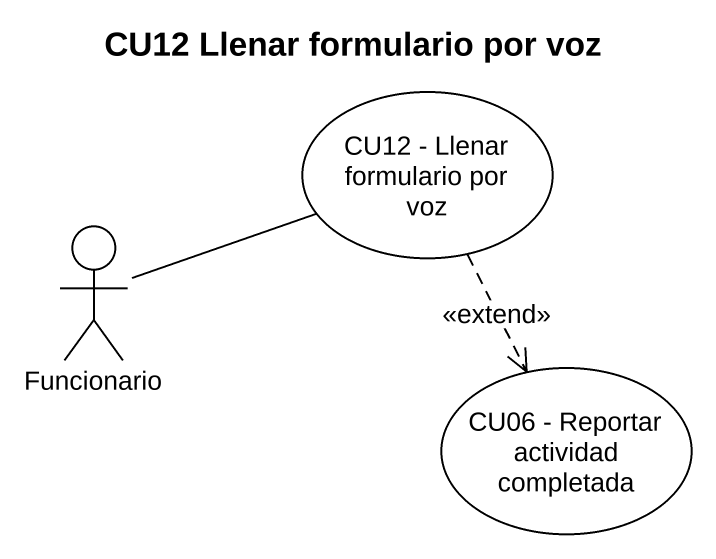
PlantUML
@startuml
title CU12 Llenar formulario por voz
usecase "CU12 - Llenar formulario por voz" as CU12_Llenar_formulario_por
actor Funcionario
usecase "CU06 - Reportar actividad completada" as CU06_Reportar_actividad
CU12_Llenar_formulario_por -left- Funcionario
CU12_Llenar_formulario_por ..> CU06_Reportar_actividad : <<extend>>
@enduml
